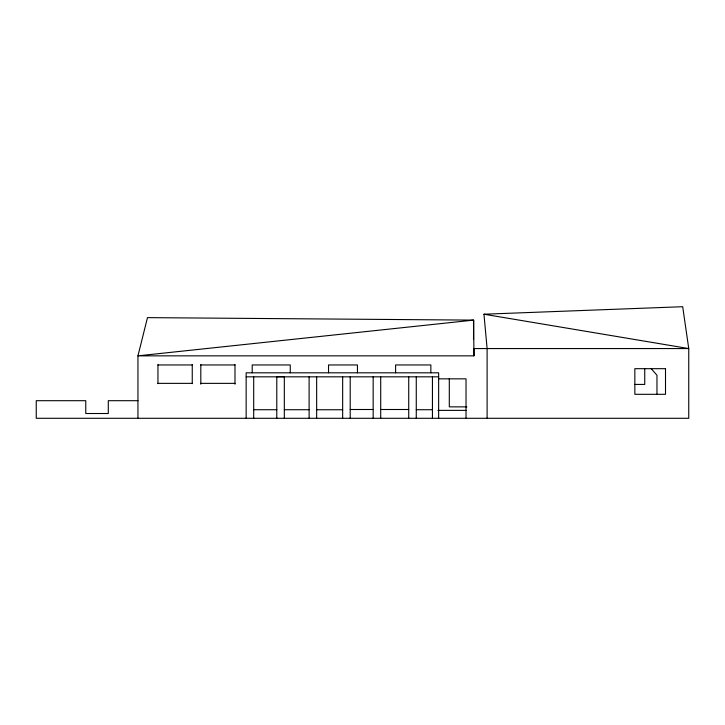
<?xml version="1.0" encoding="UTF-8"?>
<svg xmlns="http://www.w3.org/2000/svg" width="725" height="725" viewBox="0 0 725 725"><rect width="100%" height="100%" fill="white"/><g stroke="black" fill="none" stroke-linecap="round" stroke-linejoin="round"><path stroke-width="1.09" d="M473.516 339.101L473.624 320.115L147.483 317.632L137.949 355.848L137.949 418.289M487.109 418.289L487.109 348.562L483.956 314.215L682.687 306.711L688.75 348.562L688.75 418.289L36.25 418.289L36.25 400.698L85.767 400.698L85.767 413.513L108.297 413.513L108.297 400.698L137.949 400.698M473.942 355.848L137.949 355.848L473.624 320.115L473.942 355.848L473.942 348.562L688.75 348.562L483.956 314.215M157.95 364.956L192.252 364.956M200.816 364.956L234.991 364.956M246.156 376.828L438.643 376.828M438.643 378.84L466.03 378.84L466.03 418.289M157.95 383.362L192.252 383.362M200.816 383.362L234.991 383.362M634.602 384.422L644.743 384.422L644.743 368.572M466.891 406.861L449.301 406.861L449.301 378.586M350.202 409.498L373.167 409.498M380.707 409.498L408.728 409.498M253.696 409.725L276.787 409.725M284.327 409.725L309.113 409.725M316.653 409.752L342.662 409.752M416.268 409.725L432.435 409.725M437.972 410.377L466.211 410.377M651.104 368.527L656.968 375.233L656.968 394.219M438.643 418.289L438.643 372.813L246.156 372.813L246.156 418.289M432.435 376.828L432.435 418.289M430.858 372.813L430.858 364.956L395.605 364.956L395.605 372.813M416.268 376.828L416.268 418.289M408.728 376.828L408.728 418.289M380.707 376.828L380.707 418.289M373.167 376.828L373.167 418.289M357.452 372.813L357.452 364.956L328.525 364.956L328.525 372.813M350.202 376.828L350.202 418.289M342.662 376.828L342.662 418.289M316.653 376.828L316.653 418.289M309.113 376.828L309.113 418.289M290.254 372.813L290.254 364.956L252.209 364.956L252.209 372.813M284.327 418.289L284.327 376.71L276.787 376.71L276.787 418.289M253.696 376.828L253.696 418.289M234.991 364.548L234.991 384.196M200.816 364.548L200.816 384.196M192.252 364.648L192.252 383.652M157.95 364.648L157.95 383.652M665.505 368.681L634.846 368.681L634.846 394.309L665.505 394.309L665.505 368.681"/></g></svg>
